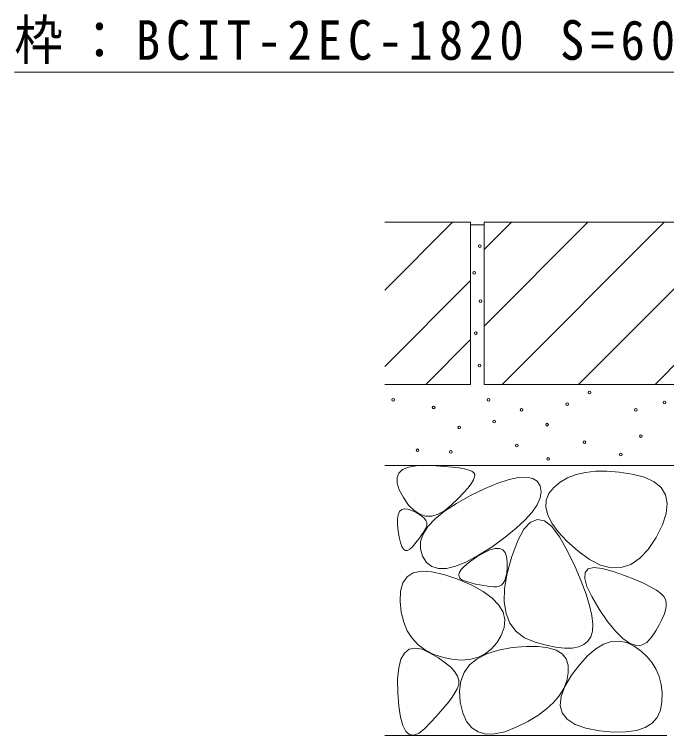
# Model space of a CAD drawing. Units: millimetres at full size, sheet at 1:5; details may follow other scales. Extents: x -1313 to 1940, y -1318 to 1367.
# Drawn here: x 264.1 to 505.6, y -704.7 to -437.8 of the extents above; entities that cross this region are included whole.
import ezdxf

# ---------------------------------------------------------------- set-up
doc = ezdxf.new("R2010")
doc.units = ezdxf.units.MM
doc.header["$LTSCALE"] = 5
doc.layers.add('E-5_建具', color=7, linetype='Continuous', lineweight=5)
doc.layers.add('E-E_見え係り', color=2, linetype='Continuous', lineweight=5)
doc.styles.add('ＭＳ ゴシック', font='')
doc.styles.get('ＭＳ ゴシック').set_extended_font_data('MS Gothic')

msp = doc.modelspace()

# ---------------------------------------------------------------- linework, layer by layer
at = {"layer": 'E-5_建具'}
msp.add_line((264.065, -459.199), (533.456, -459.199), dxfattribs=at)
at = {"layer": 'E-E_見え係り'}
for p, q in [((433.023, -514.718), (401.223, -514.718)), ((401.223, -539.803), (426.308, -514.718)), ((433.023, -514.718), (433.023, -574.718)), ((438.023, -514.718), (438.023, -574.718)), ((438.023, -553.15), (476.455, -514.718)), ((438.023, -524.866), (448.171, -514.718)), ((548.023, -514.718), (438.023, -514.718)), ((444.739, -574.718), (504.739, -514.718)), ((473.023, -574.718), (533.023, -514.718)), ((433.023, -515.718), (438.023, -515.718)), ((501.308, -574.718), (548.023, -528.003)), ((401.223, -568.087), (433.023, -536.287)), ((416.455, -574.718), (433.023, -558.15)), ((433.023, -574.718), (401.223, -574.718)), ((548.023, -574.718), (438.023, -574.718)), ((401.223, -604.718), (566.523, -604.718)), ((407.83, -606.249), (409.955, -605.361)), ((409.955, -605.361), (412.808, -604.872)), ((412.808, -604.872), (416.389, -604.781)), ((416.389, -604.781), (420.121, -604.916)), ((420.121, -604.916), (423.424, -605.107)), ((423.424, -605.107), (426.298, -605.354)), ((426.298, -605.354), (428.744, -605.656)), ((428.744, -605.656), (430.762, -606.013)), ((405.766, -609.219), (406.434, -607.535)), ((406.434, -607.535), (407.83, -606.249)), ((430.762, -606.013), (432.352, -606.425)), ((432.352, -606.425), (433.513, -606.893)), ((433.513, -606.893), (434.245, -607.416)), ((434.245, -607.416), (434.57, -608.084)), ((434.57, -608.084), (434.507, -608.985)), ((472.062, -608.117), (468.96, -609.313)), ((475.515, -607.306), (472.062, -608.117)), ((479.322, -606.881), (475.515, -607.306)), ((483.48, -606.841), (479.322, -606.881)), ((487.992, -607.187), (483.48, -606.841)), ((492.855, -607.918), (487.992, -607.187)), ((497.404, -609.093), (492.855, -607.918)), ((405.827, -611.301), (405.766, -609.219)), ((434.056, -610.119), (433.218, -611.488)), ((434.507, -608.985), (434.056, -610.119)), ((443.124, -611.29), (447.267, -609.919)), ((447.267, -609.919), (450.795, -609.166)), ((450.795, -609.166), (453.711, -609.031)), ((453.711, -609.031), (456.012, -609.514)), ((456.012, -609.514), (457.701, -610.615)), ((457.701, -610.615), (458.775, -612.334)), ((466.212, -610.895), (463.815, -612.862)), ((468.96, -609.313), (466.212, -610.895)), ((500.97, -610.771), (497.404, -609.093)), ((503.554, -612.951), (500.97, -610.771)), ((406.616, -613.782), (405.827, -611.301)), ((408.133, -616.661), (406.616, -613.782)), ((431.992, -613.089), (430.379, -614.925)), ((433.218, -611.488), (431.992, -613.089)), ((432.999, -615.886), (438.369, -613.279)), ((438.369, -613.279), (443.124, -611.29)), ((458.775, -612.334), (459.169, -614.46)), ((463.815, -612.862), (462.012, -615.119)), ((505.155, -615.634), (503.554, -612.951)), ((427.755, -618.789), (432.999, -615.886)), ((430.379, -614.925), (428.378, -616.994)), ((459.169, -614.46), (458.814, -616.78)), ((462.012, -615.119), (461.04, -617.569)), ((505.774, -618.819), (505.155, -615.634)), ((410.059, -619.395), (408.133, -616.661)), ((423.372, -621.664), (427.755, -618.789)), ((428.378, -616.994), (425.989, -619.296)), ((458.814, -616.78), (457.711, -619.296)), ((461.04, -617.569), (460.902, -620.213)), ((505.41, -622.507), (505.774, -618.819)), ((406.194, -622.98), (406.714, -621.83)), ((406.714, -621.83), (407.484, -621.1)), ((407.484, -621.1), (408.505, -620.789)), ((408.505, -620.789), (409.777, -620.899)), ((409.777, -620.899), (411.299, -621.429)), ((412.072, -621.442), (410.059, -619.395)), ((411.299, -621.429), (412.823, -622.168)), ((414.172, -622.803), (412.072, -621.442)), ((419.853, -624.513), (423.372, -621.664)), ((423.451, -621.372), (421, -622.76)), ((425.989, -619.296), (423.451, -621.372)), ((457.711, -619.296), (455.859, -622.006)), ((460.902, -620.213), (461.595, -623.05)), ((405.906, -626.541), (405.925, -624.551)), ((405.925, -624.551), (406.194, -622.98)), ((412.823, -622.168), (414.103, -622.907)), ((414.103, -622.907), (415.137, -623.646)), ((416.36, -623.476), (414.172, -622.803)), ((415.137, -623.646), (415.926, -624.384)), ((415.926, -624.384), (416.47, -625.122)), ((418.636, -623.462), (416.36, -623.476)), ((417.195, -627.334), (419.853, -624.513)), ((421, -622.76), (418.636, -623.462)), ((455.859, -622.006), (453.259, -624.912)), ((461.595, -623.05), (463.122, -626.081)), ((504.064, -626.697), (505.41, -622.507)), ((406.138, -628.952), (405.906, -626.541)), ((416.47, -625.122), (416.769, -625.859)), ((416.823, -626.595), (416.631, -627.331)), ((416.769, -625.859), (416.823, -626.595)), ((453.259, -624.912), (449.91, -628.012)), ((455.202, -625.73), (452.784, -628.359)), ((457.728, -624.69), (455.202, -625.73)), ((460.362, -625.238), (457.728, -624.69)), ((463.104, -627.375), (460.362, -625.238)), ((463.122, -626.081), (465.48, -629.305)), ((501.735, -631.39), (504.064, -626.697)), ((406.533, -631.337), (406.138, -628.952)), ((415.317, -629.769), (414.713, -630.684)), ((415.838, -628.905), (415.317, -629.769)), ((415.401, -630.129), (417.195, -627.334)), ((416.276, -628.093), (415.838, -628.905)), ((416.631, -627.331), (416.276, -628.093)), ((449.91, -628.012), (445.813, -631.308)), ((452.784, -628.359), (450.474, -632.576)), ((465.954, -631.1), (463.104, -627.375)), ((465.48, -629.305), (468.672, -632.723)), ((407.007, -633.252), (406.533, -631.337)), ((414.027, -631.65), (413.257, -632.667)), ((414.713, -630.684), (414.027, -631.65)), ((414.468, -632.896), (415.401, -630.129)), ((445.813, -631.308), (440.967, -634.798)), ((450.474, -632.576), (448.272, -638.382)), ((468.912, -636.414), (465.954, -631.1)), ((498.814, -635.793), (501.735, -631.39)), ((407.557, -634.696), (407.007, -633.252)), ((408.185, -635.669), (407.557, -634.696)), ((411.47, -634.854), (410.533, -635.764)), ((412.405, -633.735), (411.47, -634.854)), ((413.257, -632.667), (412.405, -633.735)), ((414.399, -635.637), (414.468, -632.896)), ((440.967, -634.798), (435.997, -637.993)), ((468.672, -632.723), (472.695, -636.334)), ((408.89, -636.171), (408.185, -635.669)), ((409.673, -636.203), (408.89, -636.171)), ((410.533, -635.764), (409.673, -636.203)), ((415.191, -638.35), (414.399, -635.637)), ((435.32, -638.591), (437.929, -637.055)), ((437.929, -637.055), (440.193, -636.025)), ((440.193, -636.025), (442.115, -635.501)), ((442.115, -635.501), (443.693, -635.482)), ((443.693, -635.482), (444.927, -635.969)), ((444.927, -635.969), (445.818, -636.961)), ((445.818, -636.961), (446.365, -638.46)), ((471.681, -642.255), (468.912, -636.414)), ((472.695, -636.334), (477.034, -639.501)), ((495.69, -639.115), (498.814, -635.793)), ((416.665, -640.657), (415.191, -638.35)), ((431.526, -640.402), (427.555, -642.025)), ((430.908, -641.847), (432.827, -640.3)), ((435.997, -637.993), (431.526, -640.402)), ((432.827, -640.3), (435.32, -638.591)), ((446.365, -638.46), (446.569, -640.464)), ((448.272, -638.382), (446.526, -644.653)), ((446.569, -640.464), (446.537, -642.582)), ((477.034, -639.501), (481.17, -641.587)), ((492.364, -641.355), (495.69, -639.115)), ((418.638, -642.178), (416.665, -640.657)), ((421.111, -642.913), (418.638, -642.178)), ((424.083, -642.862), (421.111, -642.913)), ((427.555, -642.025), (424.083, -642.862)), ((428.792, -644.459), (429.563, -643.234)), ((429.563, -643.234), (430.908, -641.847)), ((446.537, -642.582), (446.375, -644.422)), ((473.967, -647.562), (471.681, -642.255)), ((475.454, -644.38), (476.587, -643.047)), ((476.587, -643.047), (478.688, -642.535)), ((478.688, -642.535), (481.755, -642.842)), ((481.17, -641.587), (485.104, -642.591)), ((481.755, -642.842), (485.789, -643.969)), ((485.104, -642.591), (488.835, -642.514)), ((488.835, -642.514), (492.364, -641.355)), ((409.47, -645.957), (411.783, -644.53)), ((411.783, -644.53), (414.822, -643.905)), ((414.822, -643.905), (418.587, -644.083)), ((418.587, -644.083), (423.078, -645.063)), ((423.078, -645.063), (428.295, -646.846)), ((428.596, -645.524), (428.792, -644.459)), ((428.973, -646.427), (428.596, -645.524)), ((446.526, -644.653), (445.587, -650.268)), ((446.375, -644.422), (446.085, -645.984)), ((475.286, -646.532), (475.454, -644.38)), ((485.789, -643.969), (490.045, -645.476)), ((490.045, -645.476), (493.78, -646.923)), ((407.022, -651.219), (407.883, -648.187)), ((407.883, -648.187), (409.47, -645.957)), ((428.295, -646.846), (433.429, -649.082)), ((429.925, -647.17), (428.973, -646.427)), ((431.45, -647.751), (429.925, -647.17)), ((433.212, -648.219), (431.45, -647.751)), ((434.873, -648.62), (433.212, -648.219)), ((445.118, -648.274), (444.441, -649.002)), ((445.666, -647.268), (445.118, -648.274)), ((446.085, -645.984), (445.666, -647.268)), ((475.767, -652.335), (473.967, -647.562)), ((476.086, -649.504), (475.286, -646.532)), ((493.78, -646.923), (496.994, -648.31)), ((496.994, -648.31), (499.687, -649.638)), ((406.887, -655.054), (407.022, -651.219)), ((433.429, -649.082), (437.67, -651.421)), ((436.431, -648.954), (434.873, -648.62)), ((437.888, -649.221), (436.431, -648.954)), ((439.244, -649.422), (437.888, -649.221)), ((440.497, -649.556), (439.244, -649.422)), ((441.649, -649.623), (440.497, -649.556)), ((442.7, -649.623), (441.649, -649.623)), ((443.635, -649.452), (442.7, -649.623)), ((444.441, -649.002), (443.635, -649.452)), ((445.587, -650.268), (445.452, -655.225)), ((477.852, -653.296), (476.086, -649.504)), ((499.687, -649.638), (501.859, -650.905)), ((501.859, -650.905), (503.509, -652.112)), ((437.67, -651.421), (441.019, -653.864)), ((441.019, -653.864), (443.475, -656.41)), ((477.084, -656.574), (475.767, -652.335)), ((480.584, -657.907), (477.852, -653.296)), ((503.509, -652.112), (504.638, -653.26)), ((504.638, -653.26), (505.246, -654.347)), ((407.338, -659.085), (406.887, -655.054)), ((443.475, -656.41), (445.039, -659.06)), ((445.452, -655.225), (446.124, -659.526)), ((477.915, -660.279), (477.084, -656.574)), ((505.246, -654.347), (505.469, -655.49)), ((505.469, -655.49), (505.442, -656.805)), ((408.234, -662.707), (407.338, -659.085)), ((445.039, -659.06), (445.71, -661.813)), ((483.702, -662.463), (480.584, -657.907)), ((505.166, -658.29), (504.64, -659.947)), ((505.442, -656.805), (505.166, -658.29)), ((445.71, -661.813), (445.489, -664.67)), ((446.124, -659.526), (447.6, -663.169)), ((478.263, -663.45), (477.915, -660.279)), ((503.865, -661.775), (502.84, -663.774)), ((504.64, -659.947), (503.865, -661.775)), ((409.576, -665.919), (408.234, -662.707)), ((447.6, -663.169), (449.883, -666.156)), ((478.125, -666.087), (478.263, -663.45)), ((486.624, -666.088), (483.702, -662.463)), ((502.84, -663.774), (501.566, -665.944)), ((411.363, -668.722), (409.576, -665.919)), ((445.489, -664.67), (444.375, -667.63)), ((449.883, -666.156), (452.97, -668.485)), ((477.504, -668.19), (478.125, -666.087)), ((489.351, -668.782), (486.624, -666.088)), ((501.566, -665.944), (500.042, -668.285)), ((413.596, -671.115), (411.363, -668.722)), ((444.375, -667.63), (442.676, -670.394)), ((452.97, -668.485), (456.864, -670.158)), ((474.918, -671.067), (476.425, -669.827)), ((476.425, -669.827), (477.504, -668.19)), ((482.259, -670.918), (485.143, -669.957)), ((485.143, -669.957), (487.998, -669.76)), ((487.998, -669.76), (490.825, -670.329)), ((491.881, -670.545), (489.351, -668.782)), ((500.042, -668.285), (498.296, -670.247)), ((410.24, -672.784), (412.415, -672.325)), ((412.415, -672.325), (415.034, -672.784)), ((416.274, -673.099), (413.596, -671.115)), ((442.676, -670.394), (440.697, -672.661)), ((443.343, -673.081), (448.459, -672.167)), ((448.459, -672.167), (453.599, -671.713)), ((453.599, -671.713), (458.01, -671.721)), ((456.864, -670.158), (460.945, -671.303)), ((458.01, -671.721), (461.693, -672.191)), ((460.945, -671.303), (464.598, -672.051)), ((461.693, -672.191), (464.647, -673.123)), ((464.598, -672.051), (467.821, -672.401)), ((467.821, -672.401), (470.616, -672.354)), ((470.616, -672.354), (472.981, -671.909)), ((472.981, -671.909), (474.918, -671.067)), ((479.347, -672.645), (482.259, -670.918)), ((490.825, -670.329), (493.623, -671.662)), ((494.215, -671.376), (491.881, -670.545)), ((493.623, -671.662), (496.22, -673.485)), ((496.353, -671.277), (494.215, -671.376)), ((498.296, -670.247), (496.353, -671.277)), ((407.22, -676.453), (408.508, -674.16)), ((408.508, -674.16), (410.24, -672.784)), ((415.034, -672.784), (418.096, -674.16)), ((419.398, -674.673), (416.274, -673.099)), ((418.096, -674.16), (421.126, -675.971)), ((422.967, -675.838), (419.398, -674.673)), ((435.432, -676.288), (439.001, -674.455)), ((438.44, -674.432), (435.903, -675.706)), ((440.697, -672.661), (438.44, -674.432)), ((439.001, -674.455), (443.343, -673.081)), ((464.647, -673.123), (466.874, -674.517)), ((466.874, -674.517), (468.372, -676.372)), ((473.437, -678.393), (476.406, -675.136)), ((476.406, -675.136), (479.347, -672.645)), ((496.22, -673.485), (498.441, -675.52)), ((406.376, -679.663), (407.22, -676.453)), ((421.126, -675.971), (423.648, -677.738)), ((426.62, -676.55), (422.967, -675.838)), ((423.648, -677.738), (425.66, -679.458)), ((429.993, -676.765), (426.62, -676.55)), ((433.088, -676.484), (429.993, -676.765)), ((432.639, -678.58), (435.432, -676.288)), ((435.903, -675.706), (433.088, -676.484)), ((468.372, -676.372), (469.142, -678.69)), ((498.441, -675.52), (500.288, -677.769)), ((500.288, -677.769), (501.759, -680.23)), ((405.976, -683.791), (406.376, -679.663)), ((425.66, -679.458), (427.164, -681.133)), ((430.619, -681.331), (432.639, -678.58)), ((469.142, -678.69), (469.183, -681.47)), ((470.439, -682.414), (473.437, -678.393)), ((501.759, -680.23), (502.856, -682.905)), ((427.164, -681.133), (428.159, -682.763)), ((428.159, -682.763), (428.646, -684.347)), ((429.374, -684.542), (430.619, -681.331)), ((467.964, -686.589), (470.439, -682.414)), ((469.183, -681.47), (468.6, -684.42)), ((502.856, -682.905), (503.577, -685.792)), ((406.019, -688.836), (405.976, -683.791)), ((428.623, -685.885), (428.092, -687.378)), ((428.646, -684.347), (428.623, -685.885)), ((428.902, -688.211), (429.374, -684.542)), ((468.6, -684.42), (467.496, -687.247)), ((503.577, -685.792), (503.924, -688.893)), ((428.092, -687.378), (427.216, -688.893)), ((429.205, -692.34), (428.902, -688.211)), ((467.496, -687.247), (465.871, -689.952)), ((466.563, -690.304), (467.964, -686.589)), ((406.408, -693.858), (406.019, -688.836)), ((426.159, -690.5), (424.921, -692.198)), ((427.216, -688.893), (426.159, -690.5)), ((465.871, -689.952), (463.725, -692.535)), ((466.236, -693.561), (466.563, -690.304)), ((503.924, -688.893), (503.895, -692.206)), ((407.042, -697.918), (406.408, -693.858)), ((424.921, -692.198), (423.502, -693.987)), ((430.133, -696.299), (429.205, -692.34)), ((463.725, -692.535), (461.058, -694.995)), ((466.983, -696.358), (466.236, -693.561)), ((503.895, -692.206), (503.344, -695.367)), ((421.902, -695.867), (420.121, -697.838)), ((423.502, -693.987), (421.902, -695.867)), ((431.536, -699.459), (430.133, -696.299)), ((461.058, -694.995), (457.869, -697.334)), ((468.804, -698.697), (466.983, -696.358)), ((503.344, -695.367), (502.122, -698.008)), ((407.922, -701.014), (407.042, -697.918)), ((420.121, -697.838), (418.159, -699.901)), ((457.869, -697.334), (454.16, -699.55)), ((471.699, -700.576), (468.804, -698.697)), ((502.122, -698.008), (500.23, -700.131)), ((409.049, -703.148), (407.922, -701.014)), ((418.159, -699.901), (416.015, -702.055)), ((433.413, -701.821), (431.536, -699.459)), ((435.766, -703.383), (433.413, -701.821)), ((449.929, -701.644), (445.676, -703.277)), ((454.16, -699.55), (449.929, -701.644)), ((475.668, -701.997), (471.699, -700.576)), ((497.667, -701.734), (494.434, -702.819)), ((500.23, -700.131), (497.667, -701.734)), ((410.421, -704.319), (409.049, -703.148)), ((412.04, -704.527), (410.421, -704.319)), ((413.905, -703.772), (412.04, -704.527)), ((416.015, -702.055), (413.905, -703.772)), ((438.594, -704.146), (435.766, -703.383)), ((441.898, -704.111), (438.594, -704.146)), ((445.676, -703.277), (441.898, -704.111)), ((480.711, -702.958), (475.668, -701.997)), ((485.956, -703.431), (480.711, -702.958)), ((490.53, -703.384), (485.956, -703.431)), ((494.434, -702.819), (490.53, -703.384)), ((401.223, -704.718), (505.723, -704.718))]:
    msp.add_line(p, q, dxfattribs=at)
at = {"layer": 'E-E_見え係り', "color": 7}
for centre in [(436.408, -523.564), (434.369, -533.456), (436.635, -543.952), (434.898, -555.732), (436.308, -567.788), (477.024, -577.747), (404.309, -580.412), (439.611, -580.412), (468.8, -582.012), (504.867, -581.482), (419.34, -583.333), (451.913, -584.156), (494.169, -584.156), (441.751, -588.435), (461.324, -589.639), (428.828, -590.7), (496.11, -593.918), (450.092, -597.385), (475.143, -596.133), (413.402, -599.133), (425.704, -599.668), (488.611, -600.686), (461.751, -602.342)]:
    msp.add_circle(centre, 0.5, dxfattribs=at)

# ---------------------------------------------------------------- texts
at = {"layer": 'E-5_建具', "color": 2, "insert": (264.06, -456.199), "char_height": 14.66, "attachment_point": 7, "style": 'ＭＳ ゴシック'}
msp.add_mtext('\\T1.25;\\W0.9;枠：BCIT-2EC-1820\\~S=60', dxfattribs=at)

doc.saveas('drawing.dxf')
